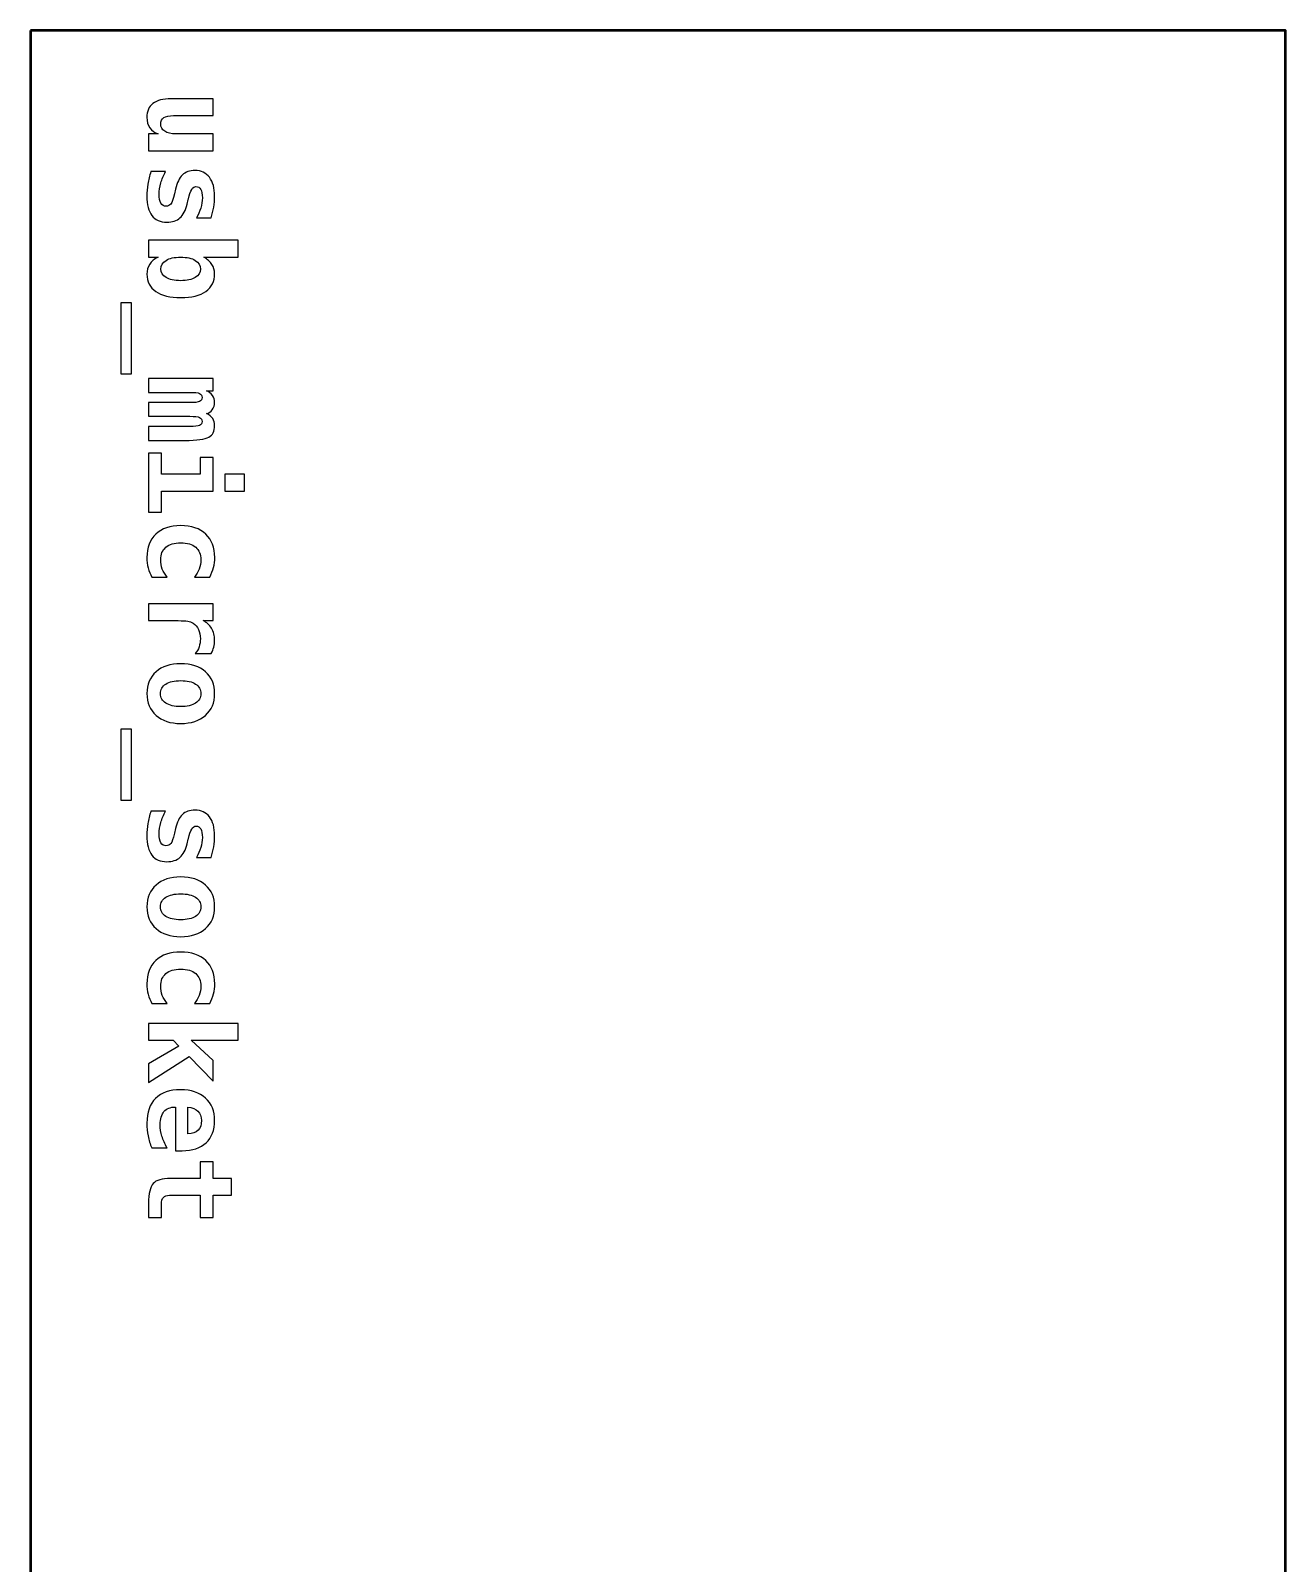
# Model space of a CAD drawing. Header units: centimetres. Extents: x -10.8 to 29.8, y -19.8 to 32.2.
# Drawn here: x 25.25 to 29.75, y 7.75 to 13.25 of the extents above; entities that cross this region are included whole.
import ezdxf

# ---------------------------------------------------------------- set-up
doc = ezdxf.new("R2010")
doc.units = ezdxf.units.CM
doc.header["$MEASUREMENT"] = 0
doc.layers.add('Layer 1', color=7, linetype='Continuous')

msp = doc.modelspace()

# ---------------------------------------------------------------- linework, layer by layer
at = {"layer": 'Layer 1', "lineweight": 53}
msp.add_open_spline([(25.25, 13.25), (25.25, 13.25), (29.75, 13.25), (29.75, 13.25), (29.75, 13.25), (29.75, 13.25), (29.75, -9.25), (29.75, -9.25), (29.75, -9.25), (29.75, -9.25), (25.25, -9.25), (25.25, -9.25), (25.25, -9.25), (25.25, -9.25), (25.25, 13.25), (25.25, 13.25)], degree=3, knots=[0, 0, 0, 0, 0.2, 0.2, 0.2, 0.2, 0.4, 0.4, 0.4, 0.4, 0.6, 0.6, 0.6, 0.6, 1, 1, 1, 1], dxfattribs=at)
at = {"layer": 'Layer 1'}
for points, knots in [([(25.75367, 13.0057), (25.75367, 13.0057), (25.90437, 13.0057), (25.90437, 13.0057), (25.90437, 13.0057), (25.90437, 13.0057), (25.90437, 12.94516), (25.90437, 12.94516), (25.90437, 12.94516), (25.90437, 12.94516), (25.76291, 12.94516), (25.76291, 12.94516), (25.76291, 12.94516), (25.74626, 12.94516), (25.73433, 12.94284), (25.72714, 12.93811), (25.72714, 12.93811), (25.72001, 12.93345), (25.71641, 12.92562), (25.71641, 12.91475), (25.71641, 12.91475), (25.71641, 12.90382), (25.72121, 12.89535), (25.73088, 12.88921), (25.73088, 12.88921), (25.74054, 12.88308), (25.75402, 12.87997), (25.77145, 12.87997), (25.77145, 12.87997), (25.77145, 12.87997), (25.90437, 12.87997), (25.90437, 12.87997), (25.90437, 12.87997), (25.90437, 12.87997), (25.90437, 12.81944), (25.90437, 12.81944), (25.90437, 12.81944), (25.90437, 12.81944), (25.67281, 12.81944), (25.67281, 12.81944), (25.67281, 12.81944), (25.67281, 12.81944), (25.67281, 12.87997), (25.67281, 12.87997), (25.67281, 12.87997), (25.67281, 12.87997), (25.7071, 12.87997), (25.7071, 12.87997), (25.7071, 12.87997), (25.69433, 12.88428), (25.68445, 12.89154), (25.6774, 12.90177), (25.6774, 12.90177), (25.67041, 12.91207), (25.66688, 12.92442), (25.66688, 12.93888), (25.66688, 12.93888), (25.66688, 12.96097), (25.67415, 12.97762), (25.68876, 12.98884), (25.68876, 12.98884), (25.70336, 13.00006), (25.72502, 13.0057), (25.75367, 13.0057)], [0, 0, 0, 0, 0.0588235, 0.0588235, 0.0588235, 0.0588235, 0.1176471, 0.1176471, 0.1176471, 0.1176471, 0.1764706, 0.1764706, 0.1764706, 0.1764706, 0.2352941, 0.2352941, 0.2352941, 0.2352941, 0.2941176, 0.2941176, 0.2941176, 0.2941176, 0.3529412, 0.3529412, 0.3529412, 0.3529412, 0.4117647, 0.4117647, 0.4117647, 0.4117647, 0.4705882, 0.4705882, 0.4705882, 0.4705882, 0.5294118, 0.5294118, 0.5294118, 0.5294118, 0.5882353, 0.5882353, 0.5882353, 0.5882353, 0.6470588, 0.6470588, 0.6470588, 0.6470588, 0.7058824, 0.7058824, 0.7058824, 0.7058824, 0.7647059, 0.7647059, 0.7647059, 0.7647059, 0.8235294, 0.8235294, 0.8235294, 0.8235294, 0.8823529, 0.8823529, 0.8823529, 0.8823529, 1, 1, 1, 1]), ([(25.89717, 12.57899), (25.89717, 12.57899), (25.84426, 12.57899), (25.84426, 12.57899), (25.84426, 12.57899), (25.85138, 12.59014), (25.85675, 12.60178), (25.86042, 12.61384), (25.86042, 12.61384), (25.86401, 12.62591), (25.86585, 12.63804), (25.86585, 12.65018), (25.86585, 12.65018), (25.86585, 12.66372), (25.86387, 12.67396), (25.85999, 12.6808), (25.85999, 12.6808), (25.85604, 12.68771), (25.85026, 12.69117), (25.84257, 12.69117), (25.84257, 12.69117), (25.83156, 12.69117), (25.8226, 12.67642), (25.81568, 12.64693), (25.81568, 12.64693), (25.81568, 12.64693), (25.81512, 12.64467), (25.81512, 12.64467), (25.81512, 12.64467), (25.81512, 12.64467), (25.81096, 12.62732), (25.81096, 12.62732), (25.81096, 12.62732), (25.80574, 12.60523), (25.79727, 12.58901), (25.78563, 12.57878), (25.78563, 12.57878), (25.77399, 12.56848), (25.75825, 12.56333), (25.73843, 12.56333), (25.73843, 12.56333), (25.71458, 12.56333), (25.69666, 12.57116), (25.68473, 12.58675), (25.68473, 12.58675), (25.67281, 12.60241), (25.66688, 12.62591), (25.66688, 12.6573), (25.66688, 12.6573), (25.66688, 12.6712), (25.66808, 12.68553), (25.67048, 12.70006), (25.67048, 12.70006), (25.67288, 12.71467), (25.67648, 12.72948), (25.68128, 12.74451), (25.68128, 12.74451), (25.68128, 12.74451), (25.73419, 12.74451), (25.73419, 12.74451), (25.73419, 12.74451), (25.72664, 12.73118), (25.72086, 12.71756), (25.71691, 12.70373), (25.71691, 12.70373), (25.71289, 12.6899), (25.71091, 12.67657), (25.71091, 12.66358), (25.71091, 12.66358), (25.71091, 12.6494), (25.71296, 12.63868), (25.71712, 12.63141), (25.71712, 12.63141), (25.72121, 12.62414), (25.72721, 12.62047), (25.73504, 12.62047), (25.73504, 12.62047), (25.7428, 12.62047), (25.74873, 12.62309), (25.75282, 12.62824), (25.75282, 12.62824), (25.75698, 12.63339), (25.76136, 12.64566), (25.76608, 12.66514), (25.76608, 12.66514), (25.76608, 12.66514), (25.76975, 12.68186), (25.76975, 12.68186), (25.76975, 12.68186), (25.77504, 12.705), (25.78323, 12.72186), (25.79438, 12.73245), (25.79438, 12.73245), (25.80552, 12.74303), (25.82048, 12.74832), (25.83918, 12.74832), (25.83918, 12.74832), (25.86154, 12.74832), (25.8789, 12.74028), (25.89125, 12.72412), (25.89125, 12.72412), (25.90367, 12.70803), (25.90987, 12.68531), (25.90987, 12.6561), (25.90987, 12.6561), (25.90987, 12.64298), (25.90882, 12.62993), (25.9067, 12.61695), (25.9067, 12.61695), (25.90458, 12.60389), (25.90141, 12.59126), (25.89717, 12.57899)], [0, 0, 0, 0, 0.0344828, 0.0344828, 0.0344828, 0.0344828, 0.0689655, 0.0689655, 0.0689655, 0.0689655, 0.1034483, 0.1034483, 0.1034483, 0.1034483, 0.137931, 0.137931, 0.137931, 0.137931, 0.1724138, 0.1724138, 0.1724138, 0.1724138, 0.2068966, 0.2068966, 0.2068966, 0.2068966, 0.2413793, 0.2413793, 0.2413793, 0.2413793, 0.2758621, 0.2758621, 0.2758621, 0.2758621, 0.3103448, 0.3103448, 0.3103448, 0.3103448, 0.3448276, 0.3448276, 0.3448276, 0.3448276, 0.3793103, 0.3793103, 0.3793103, 0.3793103, 0.4137931, 0.4137931, 0.4137931, 0.4137931, 0.4482759, 0.4482759, 0.4482759, 0.4482759, 0.4827586, 0.4827586, 0.4827586, 0.4827586, 0.5172414, 0.5172414, 0.5172414, 0.5172414, 0.5517241, 0.5517241, 0.5517241, 0.5517241, 0.5862069, 0.5862069, 0.5862069, 0.5862069, 0.6206897, 0.6206897, 0.6206897, 0.6206897, 0.6551724, 0.6551724, 0.6551724, 0.6551724, 0.6896552, 0.6896552, 0.6896552, 0.6896552, 0.7241379, 0.7241379, 0.7241379, 0.7241379, 0.7586207, 0.7586207, 0.7586207, 0.7586207, 0.7931034, 0.7931034, 0.7931034, 0.7931034, 0.8275862, 0.8275862, 0.8275862, 0.8275862, 0.862069, 0.862069, 0.862069, 0.862069, 0.8965517, 0.8965517, 0.8965517, 0.8965517, 0.9310345, 0.9310345, 0.9310345, 0.9310345, 1, 1, 1, 1]), ([(25.87149, 12.4376), (25.88426, 12.43019), (25.89386, 12.42151), (25.90028, 12.41171), (25.90028, 12.41171), (25.9067, 12.40183), (25.90987, 12.39075), (25.90987, 12.37833), (25.90987, 12.37833), (25.90987, 12.35096), (25.89943, 12.32979), (25.87848, 12.31505), (25.87848, 12.31505), (25.85752, 12.30023), (25.82754, 12.29282), (25.78838, 12.29282), (25.78838, 12.29282), (25.74979, 12.29282), (25.71994, 12.30009), (25.6987, 12.31469), (25.6987, 12.31469), (25.67747, 12.3293), (25.66688, 12.34983), (25.66688, 12.37629), (25.66688, 12.37629), (25.66688, 12.39019), (25.67027, 12.40225), (25.67697, 12.41262), (25.67697, 12.41262), (25.68375, 12.42293), (25.69376, 12.43125), (25.7071, 12.4376), (25.7071, 12.4376), (25.7071, 12.4376), (25.67281, 12.4376), (25.67281, 12.4376), (25.67281, 12.4376), (25.67281, 12.4376), (25.67281, 12.49814), (25.67281, 12.49814), (25.67281, 12.49814), (25.67281, 12.49814), (25.99454, 12.49814), (25.99454, 12.49814), (25.99454, 12.49814), (25.99454, 12.49814), (25.99454, 12.4376), (25.99454, 12.4376), (25.99454, 12.4376), (25.99454, 12.4376), (25.87149, 12.4376), (25.87149, 12.4376)], [0, 0, 0, 0, 0.0714286, 0.0714286, 0.0714286, 0.0714286, 0.1428571, 0.1428571, 0.1428571, 0.1428571, 0.2142857, 0.2142857, 0.2142857, 0.2142857, 0.2857143, 0.2857143, 0.2857143, 0.2857143, 0.3571429, 0.3571429, 0.3571429, 0.3571429, 0.4285714, 0.4285714, 0.4285714, 0.4285714, 0.5, 0.5, 0.5, 0.5, 0.5714286, 0.5714286, 0.5714286, 0.5714286, 0.6428571, 0.6428571, 0.6428571, 0.6428571, 0.7142857, 0.7142857, 0.7142857, 0.7142857, 0.7857143, 0.7857143, 0.7857143, 0.7857143, 0.8571429, 0.8571429, 0.8571429, 0.8571429, 1, 1, 1, 1]), ([(25.78796, 12.35336), (25.81032, 12.35336), (25.82782, 12.3571), (25.84045, 12.36451), (25.84045, 12.36451), (25.85315, 12.37191), (25.8595, 12.38222), (25.8595, 12.39527), (25.8595, 12.39527), (25.8595, 12.40832), (25.85315, 12.41869), (25.84045, 12.42624), (25.84045, 12.42624), (25.82782, 12.43379), (25.81032, 12.4376), (25.78796, 12.4376), (25.78796, 12.4376), (25.76566, 12.4376), (25.74809, 12.43379), (25.73546, 12.42624), (25.73546, 12.42624), (25.72276, 12.41869), (25.71641, 12.40832), (25.71641, 12.39527), (25.71641, 12.39527), (25.71641, 12.38222), (25.72276, 12.37191), (25.73546, 12.36451), (25.73546, 12.36451), (25.74809, 12.3571), (25.76566, 12.35336), (25.78796, 12.35336)], [0, 0, 0, 0, 0.1111111, 0.1111111, 0.1111111, 0.1111111, 0.2222222, 0.2222222, 0.2222222, 0.2222222, 0.3333333, 0.3333333, 0.3333333, 0.3333333, 0.4444444, 0.4444444, 0.4444444, 0.4444444, 0.5555556, 0.5555556, 0.5555556, 0.5555556, 0.6666667, 0.6666667, 0.6666667, 0.6666667, 0.7777778, 0.7777778, 0.7777778, 0.7777778, 1, 1, 1, 1]), ([(25.61227, 12.01936), (25.61227, 12.01936), (25.5729, 12.01936), (25.5729, 12.01936), (25.5729, 12.01936), (25.5729, 12.01936), (25.5729, 12.2742), (25.5729, 12.2742), (25.5729, 12.2742), (25.5729, 12.2742), (25.61227, 12.2742), (25.61227, 12.2742), (25.61227, 12.2742), (25.61227, 12.2742), (25.61227, 12.01936), (25.61227, 12.01936)], [0, 0, 0, 0, 0.2, 0.2, 0.2, 0.2, 0.4, 0.4, 0.4, 0.4, 0.6, 0.6, 0.6, 0.6, 1, 1, 1, 1]), ([(25.88116, 11.8767), (25.89097, 11.87218), (25.89816, 11.8664), (25.90282, 11.85934), (25.90282, 11.85934), (25.90755, 11.85229), (25.90987, 11.84368), (25.90987, 11.83352), (25.90987, 11.83352), (25.90987, 11.81355), (25.90296, 11.79972), (25.8892, 11.7921), (25.8892, 11.7921), (25.87544, 11.78441), (25.84673, 11.7806), (25.8032, 11.7806), (25.8032, 11.7806), (25.8032, 11.7806), (25.67281, 11.7806), (25.67281, 11.7806), (25.67281, 11.7806), (25.67281, 11.7806), (25.67281, 11.83013), (25.67281, 11.83013), (25.67281, 11.83013), (25.67281, 11.83013), (25.8214, 11.83013), (25.8214, 11.83013), (25.8214, 11.83013), (25.83861, 11.83013), (25.85011, 11.83147), (25.8559, 11.83408), (25.8559, 11.83408), (25.86169, 11.83669), (25.86458, 11.84142), (25.86458, 11.84833), (25.86458, 11.84833), (25.86458, 11.85525), (25.86162, 11.86005), (25.85569, 11.8628), (25.85569, 11.8628), (25.84976, 11.86555), (25.83833, 11.86696), (25.8214, 11.86696), (25.8214, 11.86696), (25.8214, 11.86696), (25.67281, 11.86696), (25.67281, 11.86696), (25.67281, 11.86696), (25.67281, 11.86696), (25.67281, 11.91607), (25.67281, 11.91607), (25.67281, 11.91607), (25.67281, 11.91607), (25.8214, 11.91607), (25.8214, 11.91607), (25.8214, 11.91607), (25.83833, 11.91607), (25.84976, 11.91748), (25.85569, 11.92023), (25.85569, 11.92023), (25.86162, 11.92298), (25.86458, 11.92778), (25.86458, 11.93469), (25.86458, 11.93469), (25.86458, 11.94161), (25.86169, 11.94634), (25.8559, 11.94895), (25.8559, 11.94895), (25.85011, 11.95156), (25.83861, 11.9529), (25.8214, 11.9529), (25.8214, 11.9529), (25.8214, 11.9529), (25.67281, 11.9529), (25.67281, 11.9529), (25.67281, 11.9529), (25.67281, 11.9529), (25.67281, 12.00243), (25.67281, 12.00243), (25.67281, 12.00243), (25.67281, 12.00243), (25.90437, 12.00243), (25.90437, 12.00243), (25.90437, 12.00243), (25.90437, 12.00243), (25.90437, 11.9584), (25.90437, 11.9584), (25.90437, 11.9584), (25.90437, 11.9584), (25.88031, 11.9584), (25.88031, 11.9584), (25.88031, 11.9584), (25.88941, 11.95494), (25.89661, 11.94944), (25.9019, 11.94182), (25.9019, 11.94182), (25.90719, 11.93427), (25.90987, 11.9258), (25.90987, 11.91642), (25.90987, 11.91642), (25.90987, 11.90704), (25.90705, 11.8985), (25.90148, 11.89074), (25.90148, 11.89074), (25.8959, 11.88305), (25.88913, 11.87832), (25.88116, 11.8767)], [0, 0, 0, 0, 0.0357143, 0.0357143, 0.0357143, 0.0357143, 0.0714286, 0.0714286, 0.0714286, 0.0714286, 0.1071429, 0.1071429, 0.1071429, 0.1071429, 0.1428571, 0.1428571, 0.1428571, 0.1428571, 0.1785714, 0.1785714, 0.1785714, 0.1785714, 0.2142857, 0.2142857, 0.2142857, 0.2142857, 0.25, 0.25, 0.25, 0.25, 0.2857143, 0.2857143, 0.2857143, 0.2857143, 0.3214286, 0.3214286, 0.3214286, 0.3214286, 0.3571429, 0.3571429, 0.3571429, 0.3571429, 0.3928571, 0.3928571, 0.3928571, 0.3928571, 0.4285714, 0.4285714, 0.4285714, 0.4285714, 0.4642857, 0.4642857, 0.4642857, 0.4642857, 0.5, 0.5, 0.5, 0.5, 0.5357143, 0.5357143, 0.5357143, 0.5357143, 0.5714286, 0.5714286, 0.5714286, 0.5714286, 0.6071429, 0.6071429, 0.6071429, 0.6071429, 0.6428571, 0.6428571, 0.6428571, 0.6428571, 0.6785714, 0.6785714, 0.6785714, 0.6785714, 0.7142857, 0.7142857, 0.7142857, 0.7142857, 0.75, 0.75, 0.75, 0.75, 0.7857143, 0.7857143, 0.7857143, 0.7857143, 0.8214286, 0.8214286, 0.8214286, 0.8214286, 0.8571429, 0.8571429, 0.8571429, 0.8571429, 0.8928571, 0.8928571, 0.8928571, 0.8928571, 0.9285714, 0.9285714, 0.9285714, 0.9285714, 1, 1, 1, 1]), ([(25.90437, 11.7188), (25.90437, 11.7188), (25.90437, 11.599), (25.90437, 11.599), (25.90437, 11.599), (25.90437, 11.599), (25.71938, 11.599), (25.71938, 11.599), (25.71938, 11.599), (25.71938, 11.599), (25.71938, 11.52365), (25.71938, 11.52365), (25.71938, 11.52365), (25.71938, 11.52365), (25.67281, 11.52365), (25.67281, 11.52365), (25.67281, 11.52365), (25.67281, 11.52365), (25.67281, 11.73489), (25.67281, 11.73489), (25.67281, 11.73489), (25.67281, 11.73489), (25.71938, 11.73489), (25.71938, 11.73489), (25.71938, 11.73489), (25.71938, 11.73489), (25.71938, 11.65953), (25.71938, 11.65953), (25.71938, 11.65953), (25.71938, 11.65953), (25.85781, 11.65953), (25.85781, 11.65953), (25.85781, 11.65953), (25.85781, 11.65953), (25.85781, 11.7188), (25.85781, 11.7188), (25.85781, 11.7188), (25.85781, 11.7188), (25.90437, 11.7188), (25.90437, 11.7188)], [0, 0, 0, 0, 0.0909091, 0.0909091, 0.0909091, 0.0909091, 0.1818182, 0.1818182, 0.1818182, 0.1818182, 0.2727273, 0.2727273, 0.2727273, 0.2727273, 0.3636364, 0.3636364, 0.3636364, 0.3636364, 0.4545455, 0.4545455, 0.4545455, 0.4545455, 0.5454545, 0.5454545, 0.5454545, 0.5454545, 0.6363636, 0.6363636, 0.6363636, 0.6363636, 0.7272727, 0.7272727, 0.7272727, 0.7272727, 0.8181818, 0.8181818, 0.8181818, 0.8181818, 1, 1, 1, 1]), ([(26.01698, 11.65953), (26.01698, 11.65953), (26.01698, 11.599), (26.01698, 11.599), (26.01698, 11.599), (26.01698, 11.599), (25.94628, 11.599), (25.94628, 11.599), (25.94628, 11.599), (25.94628, 11.599), (25.94628, 11.65953), (25.94628, 11.65953), (25.94628, 11.65953), (25.94628, 11.65953), (26.01698, 11.65953), (26.01698, 11.65953)], [0, 0, 0, 0, 0.2, 0.2, 0.2, 0.2, 0.4, 0.4, 0.4, 0.4, 0.6, 0.6, 0.6, 0.6, 1, 1, 1, 1]), ([(25.68466, 11.2904), (25.67874, 11.30063), (25.67429, 11.31156), (25.67133, 11.32327), (25.67133, 11.32327), (25.66837, 11.33499), (25.66688, 11.34754), (25.66688, 11.36109), (25.66688, 11.36109), (25.66688, 11.39679), (25.67761, 11.42466), (25.69913, 11.44477), (25.69913, 11.44477), (25.72058, 11.46488), (25.75035, 11.47497), (25.78838, 11.47497), (25.78838, 11.47497), (25.82655, 11.47497), (25.85639, 11.46481), (25.87798, 11.44456), (25.87798, 11.44456), (25.8995, 11.42431), (25.9103, 11.39637), (25.9103, 11.36067), (25.9103, 11.36067), (25.9103, 11.34825), (25.90882, 11.33633), (25.90592, 11.32483), (25.90592, 11.32483), (25.90303, 11.31333), (25.89859, 11.30182), (25.89252, 11.2904), (25.89252, 11.2904), (25.89252, 11.2904), (25.83706, 11.2904), (25.83706, 11.2904), (25.83706, 11.2904), (25.84468, 11.29921), (25.85054, 11.30888), (25.85463, 11.31946), (25.85463, 11.31946), (25.85872, 11.32998), (25.86077, 11.34091), (25.86077, 11.3522), (25.86077, 11.3522), (25.86077, 11.37189), (25.85449, 11.38706), (25.84193, 11.39764), (25.84193, 11.39764), (25.82937, 11.40829), (25.81152, 11.41358), (25.78838, 11.41358), (25.78838, 11.41358), (25.76524, 11.41358), (25.74746, 11.40829), (25.73504, 11.39764), (25.73504, 11.39764), (25.72262, 11.38706), (25.71641, 11.37189), (25.71641, 11.3522), (25.71641, 11.3522), (25.71641, 11.34049), (25.71839, 11.32955), (25.72227, 11.31932), (25.72227, 11.31932), (25.72622, 11.30916), (25.73215, 11.2995), (25.74012, 11.2904), (25.74012, 11.2904), (25.74012, 11.2904), (25.68466, 11.2904), (25.68466, 11.2904)], [0, 0, 0, 0, 0.0526316, 0.0526316, 0.0526316, 0.0526316, 0.1052632, 0.1052632, 0.1052632, 0.1052632, 0.1578947, 0.1578947, 0.1578947, 0.1578947, 0.2105263, 0.2105263, 0.2105263, 0.2105263, 0.2631579, 0.2631579, 0.2631579, 0.2631579, 0.3157895, 0.3157895, 0.3157895, 0.3157895, 0.3684211, 0.3684211, 0.3684211, 0.3684211, 0.4210526, 0.4210526, 0.4210526, 0.4210526, 0.4736842, 0.4736842, 0.4736842, 0.4736842, 0.5263158, 0.5263158, 0.5263158, 0.5263158, 0.5789474, 0.5789474, 0.5789474, 0.5789474, 0.6315789, 0.6315789, 0.6315789, 0.6315789, 0.6842105, 0.6842105, 0.6842105, 0.6842105, 0.7368421, 0.7368421, 0.7368421, 0.7368421, 0.7894737, 0.7894737, 0.7894737, 0.7894737, 0.8421053, 0.8421053, 0.8421053, 0.8421053, 0.8947368, 0.8947368, 0.8947368, 0.8947368, 1, 1, 1, 1]), ([(25.84045, 11.01693), (25.84652, 11.02356), (25.8511, 11.03132), (25.85414, 11.04021), (25.85414, 11.04021), (25.85717, 11.0491), (25.85865, 11.05884), (25.85865, 11.06949), (25.85865, 11.06949), (25.85865, 11.08226), (25.85639, 11.09348), (25.85195, 11.10308), (25.85195, 11.10308), (25.84743, 11.11267), (25.84094, 11.12008), (25.83241, 11.1253), (25.83241, 11.1253), (25.82718, 11.12862), (25.82083, 11.13095), (25.81336, 11.13222), (25.81336, 11.13222), (25.80595, 11.13356), (25.79466, 11.13419), (25.77949, 11.13419), (25.77949, 11.13419), (25.77949, 11.13419), (25.67281, 11.13419), (25.67281, 11.13419), (25.67281, 11.13419), (25.67281, 11.13419), (25.67281, 11.19473), (25.67281, 11.19473), (25.67281, 11.19473), (25.67281, 11.19473), (25.90437, 11.19473), (25.90437, 11.19473), (25.90437, 11.19473), (25.90437, 11.19473), (25.90437, 11.13419), (25.90437, 11.13419), (25.90437, 11.13419), (25.90437, 11.13419), (25.86832, 11.13419), (25.86832, 11.13419), (25.86832, 11.13419), (25.88158, 11.12826), (25.89181, 11.11916), (25.89901, 11.10689), (25.89901, 11.10689), (25.90628, 11.09461), (25.90987, 11.08029), (25.90987, 11.06385), (25.90987, 11.06385), (25.90987, 11.05559), (25.90889, 11.04748), (25.90684, 11.03958), (25.90684, 11.03958), (25.90487, 11.03167), (25.9019, 11.02413), (25.89802, 11.01693), (25.89802, 11.01693), (25.89802, 11.01693), (25.84045, 11.01693), (25.84045, 11.01693)], [0, 0, 0, 0, 0.0588235, 0.0588235, 0.0588235, 0.0588235, 0.1176471, 0.1176471, 0.1176471, 0.1176471, 0.1764706, 0.1764706, 0.1764706, 0.1764706, 0.2352941, 0.2352941, 0.2352941, 0.2352941, 0.2941176, 0.2941176, 0.2941176, 0.2941176, 0.3529412, 0.3529412, 0.3529412, 0.3529412, 0.4117647, 0.4117647, 0.4117647, 0.4117647, 0.4705882, 0.4705882, 0.4705882, 0.4705882, 0.5294118, 0.5294118, 0.5294118, 0.5294118, 0.5882353, 0.5882353, 0.5882353, 0.5882353, 0.6470588, 0.6470588, 0.6470588, 0.6470588, 0.7058824, 0.7058824, 0.7058824, 0.7058824, 0.7647059, 0.7647059, 0.7647059, 0.7647059, 0.8235294, 0.8235294, 0.8235294, 0.8235294, 0.8823529, 0.8823529, 0.8823529, 0.8823529, 1, 1, 1, 1]), ([(25.78838, 10.97968), (25.8257, 10.97968), (25.85527, 10.97001), (25.87714, 10.95068), (25.87714, 10.95068), (25.89894, 10.93128), (25.90987, 10.90532), (25.90987, 10.87265), (25.90987, 10.87265), (25.90987, 10.83991), (25.89894, 10.81388), (25.87714, 10.79447), (25.87714, 10.79447), (25.85527, 10.77514), (25.8257, 10.76548), (25.78838, 10.76548), (25.78838, 10.76548), (25.75106, 10.76548), (25.72149, 10.77514), (25.69962, 10.79447), (25.69962, 10.79447), (25.67782, 10.81388), (25.66688, 10.83991), (25.66688, 10.87265), (25.66688, 10.87265), (25.66688, 10.90532), (25.67782, 10.93128), (25.69962, 10.95068), (25.69962, 10.95068), (25.72149, 10.97001), (25.75106, 10.97968), (25.78838, 10.97968)], [0, 0, 0, 0, 0.1111111, 0.1111111, 0.1111111, 0.1111111, 0.2222222, 0.2222222, 0.2222222, 0.2222222, 0.3333333, 0.3333333, 0.3333333, 0.3333333, 0.4444444, 0.4444444, 0.4444444, 0.4444444, 0.5555556, 0.5555556, 0.5555556, 0.5555556, 0.6666667, 0.6666667, 0.6666667, 0.6666667, 0.7777778, 0.7777778, 0.7777778, 0.7777778, 1, 1, 1, 1]), ([(25.86077, 10.87265), (25.86077, 10.88711), (25.85442, 10.89847), (25.84165, 10.90673), (25.84165, 10.90673), (25.82888, 10.91498), (25.8111, 10.91914), (25.78838, 10.91914), (25.78838, 10.91914), (25.76566, 10.91914), (25.74788, 10.91498), (25.73511, 10.90673), (25.73511, 10.90673), (25.72234, 10.89847), (25.71599, 10.88711), (25.71599, 10.87265), (25.71599, 10.87265), (25.71599, 10.85811), (25.72234, 10.84668), (25.73511, 10.83843), (25.73511, 10.83843), (25.74788, 10.83017), (25.76566, 10.82601), (25.78838, 10.82601), (25.78838, 10.82601), (25.8111, 10.82601), (25.82888, 10.83017), (25.84165, 10.83843), (25.84165, 10.83843), (25.85442, 10.84668), (25.86077, 10.85811), (25.86077, 10.87265)], [0, 0, 0, 0, 0.1111111, 0.1111111, 0.1111111, 0.1111111, 0.2222222, 0.2222222, 0.2222222, 0.2222222, 0.3333333, 0.3333333, 0.3333333, 0.3333333, 0.4444444, 0.4444444, 0.4444444, 0.4444444, 0.5555556, 0.5555556, 0.5555556, 0.5555556, 0.6666667, 0.6666667, 0.6666667, 0.6666667, 0.7777778, 0.7777778, 0.7777778, 0.7777778, 1, 1, 1, 1]), ([(25.61227, 10.49032), (25.61227, 10.49032), (25.5729, 10.49032), (25.5729, 10.49032), (25.5729, 10.49032), (25.5729, 10.49032), (25.5729, 10.74516), (25.5729, 10.74516), (25.5729, 10.74516), (25.5729, 10.74516), (25.61227, 10.74516), (25.61227, 10.74516), (25.61227, 10.74516), (25.61227, 10.74516), (25.61227, 10.49032), (25.61227, 10.49032)], [0, 0, 0, 0, 0.2, 0.2, 0.2, 0.2, 0.4, 0.4, 0.4, 0.4, 0.6, 0.6, 0.6, 0.6, 1, 1, 1, 1]), ([(25.89717, 10.28543), (25.89717, 10.28543), (25.84426, 10.28543), (25.84426, 10.28543), (25.84426, 10.28543), (25.85138, 10.29658), (25.85675, 10.30822), (25.86042, 10.32028), (25.86042, 10.32028), (25.86401, 10.33235), (25.86585, 10.34448), (25.86585, 10.35662), (25.86585, 10.35662), (25.86585, 10.37016), (25.86387, 10.3804), (25.85999, 10.38724), (25.85999, 10.38724), (25.85604, 10.39415), (25.85026, 10.39761), (25.84257, 10.39761), (25.84257, 10.39761), (25.83156, 10.39761), (25.8226, 10.38286), (25.81568, 10.35337), (25.81568, 10.35337), (25.81568, 10.35337), (25.81512, 10.35111), (25.81512, 10.35111), (25.81512, 10.35111), (25.81512, 10.35111), (25.81096, 10.33376), (25.81096, 10.33376), (25.81096, 10.33376), (25.80574, 10.31167), (25.79727, 10.29545), (25.78563, 10.28522), (25.78563, 10.28522), (25.77399, 10.27492), (25.75825, 10.26977), (25.73843, 10.26977), (25.73843, 10.26977), (25.71458, 10.26977), (25.69666, 10.2776), (25.68473, 10.29319), (25.68473, 10.29319), (25.67281, 10.30885), (25.66688, 10.33235), (25.66688, 10.36374), (25.66688, 10.36374), (25.66688, 10.37764), (25.66808, 10.39197), (25.67048, 10.4065), (25.67048, 10.4065), (25.67288, 10.42111), (25.67648, 10.43592), (25.68128, 10.45095), (25.68128, 10.45095), (25.68128, 10.45095), (25.73419, 10.45095), (25.73419, 10.45095), (25.73419, 10.45095), (25.72664, 10.43762), (25.72086, 10.424), (25.71691, 10.41017), (25.71691, 10.41017), (25.71289, 10.39634), (25.71091, 10.38301), (25.71091, 10.37002), (25.71091, 10.37002), (25.71091, 10.35584), (25.71296, 10.34512), (25.71712, 10.33785), (25.71712, 10.33785), (25.72121, 10.33058), (25.72721, 10.32691), (25.73504, 10.32691), (25.73504, 10.32691), (25.7428, 10.32691), (25.74873, 10.32953), (25.75282, 10.33468), (25.75282, 10.33468), (25.75698, 10.33983), (25.76136, 10.3521), (25.76608, 10.37158), (25.76608, 10.37158), (25.76608, 10.37158), (25.76975, 10.3883), (25.76975, 10.3883), (25.76975, 10.3883), (25.77504, 10.41144), (25.78323, 10.4283), (25.79438, 10.43889), (25.79438, 10.43889), (25.80552, 10.44947), (25.82048, 10.45476), (25.83918, 10.45476), (25.83918, 10.45476), (25.86154, 10.45476), (25.8789, 10.44672), (25.89125, 10.43056), (25.89125, 10.43056), (25.90367, 10.41447), (25.90987, 10.39175), (25.90987, 10.36254), (25.90987, 10.36254), (25.90987, 10.34942), (25.90882, 10.33637), (25.9067, 10.32339), (25.9067, 10.32339), (25.90458, 10.31033), (25.90141, 10.2977), (25.89717, 10.28543)], [0, 0, 0, 0, 0.0344828, 0.0344828, 0.0344828, 0.0344828, 0.0689655, 0.0689655, 0.0689655, 0.0689655, 0.1034483, 0.1034483, 0.1034483, 0.1034483, 0.137931, 0.137931, 0.137931, 0.137931, 0.1724138, 0.1724138, 0.1724138, 0.1724138, 0.2068966, 0.2068966, 0.2068966, 0.2068966, 0.2413793, 0.2413793, 0.2413793, 0.2413793, 0.2758621, 0.2758621, 0.2758621, 0.2758621, 0.3103448, 0.3103448, 0.3103448, 0.3103448, 0.3448276, 0.3448276, 0.3448276, 0.3448276, 0.3793103, 0.3793103, 0.3793103, 0.3793103, 0.4137931, 0.4137931, 0.4137931, 0.4137931, 0.4482759, 0.4482759, 0.4482759, 0.4482759, 0.4827586, 0.4827586, 0.4827586, 0.4827586, 0.5172414, 0.5172414, 0.5172414, 0.5172414, 0.5517241, 0.5517241, 0.5517241, 0.5517241, 0.5862069, 0.5862069, 0.5862069, 0.5862069, 0.6206897, 0.6206897, 0.6206897, 0.6206897, 0.6551724, 0.6551724, 0.6551724, 0.6551724, 0.6896552, 0.6896552, 0.6896552, 0.6896552, 0.7241379, 0.7241379, 0.7241379, 0.7241379, 0.7586207, 0.7586207, 0.7586207, 0.7586207, 0.7931034, 0.7931034, 0.7931034, 0.7931034, 0.8275862, 0.8275862, 0.8275862, 0.8275862, 0.862069, 0.862069, 0.862069, 0.862069, 0.8965517, 0.8965517, 0.8965517, 0.8965517, 0.9310345, 0.9310345, 0.9310345, 0.9310345, 1, 1, 1, 1]), ([(25.78838, 10.21516), (25.8257, 10.21516), (25.85527, 10.20549), (25.87714, 10.18616), (25.87714, 10.18616), (25.89894, 10.16676), (25.90987, 10.1408), (25.90987, 10.10813), (25.90987, 10.10813), (25.90987, 10.07539), (25.89894, 10.04936), (25.87714, 10.02995), (25.87714, 10.02995), (25.85527, 10.01062), (25.8257, 10.00096), (25.78838, 10.00096), (25.78838, 10.00096), (25.75106, 10.00096), (25.72149, 10.01062), (25.69962, 10.02995), (25.69962, 10.02995), (25.67782, 10.04936), (25.66688, 10.07539), (25.66688, 10.10813), (25.66688, 10.10813), (25.66688, 10.1408), (25.67782, 10.16676), (25.69962, 10.18616), (25.69962, 10.18616), (25.72149, 10.20549), (25.75106, 10.21516), (25.78838, 10.21516)], [0, 0, 0, 0, 0.1111111, 0.1111111, 0.1111111, 0.1111111, 0.2222222, 0.2222222, 0.2222222, 0.2222222, 0.3333333, 0.3333333, 0.3333333, 0.3333333, 0.4444444, 0.4444444, 0.4444444, 0.4444444, 0.5555556, 0.5555556, 0.5555556, 0.5555556, 0.6666667, 0.6666667, 0.6666667, 0.6666667, 0.7777778, 0.7777778, 0.7777778, 0.7777778, 1, 1, 1, 1]), ([(25.86077, 10.10813), (25.86077, 10.12259), (25.85442, 10.13395), (25.84165, 10.14221), (25.84165, 10.14221), (25.82888, 10.15046), (25.8111, 10.15462), (25.78838, 10.15462), (25.78838, 10.15462), (25.76566, 10.15462), (25.74788, 10.15046), (25.73511, 10.14221), (25.73511, 10.14221), (25.72234, 10.13395), (25.71599, 10.12259), (25.71599, 10.10813), (25.71599, 10.10813), (25.71599, 10.09359), (25.72234, 10.08216), (25.73511, 10.07391), (25.73511, 10.07391), (25.74788, 10.06565), (25.76566, 10.06149), (25.78838, 10.06149), (25.78838, 10.06149), (25.8111, 10.06149), (25.82888, 10.06565), (25.84165, 10.07391), (25.84165, 10.07391), (25.85442, 10.08216), (25.86077, 10.09359), (25.86077, 10.10813)], [0, 0, 0, 0, 0.1111111, 0.1111111, 0.1111111, 0.1111111, 0.2222222, 0.2222222, 0.2222222, 0.2222222, 0.3333333, 0.3333333, 0.3333333, 0.3333333, 0.4444444, 0.4444444, 0.4444444, 0.4444444, 0.5555556, 0.5555556, 0.5555556, 0.5555556, 0.6666667, 0.6666667, 0.6666667, 0.6666667, 0.7777778, 0.7777778, 0.7777778, 0.7777778, 1, 1, 1, 1]), ([(25.68466, 9.76136), (25.67874, 9.77159), (25.67429, 9.78252), (25.67133, 9.79423), (25.67133, 9.79423), (25.66837, 9.80595), (25.66688, 9.8185), (25.66688, 9.83205), (25.66688, 9.83205), (25.66688, 9.86775), (25.67761, 9.89562), (25.69913, 9.91573), (25.69913, 9.91573), (25.72058, 9.93584), (25.75035, 9.94593), (25.78838, 9.94593), (25.78838, 9.94593), (25.82655, 9.94593), (25.85639, 9.93577), (25.87798, 9.91552), (25.87798, 9.91552), (25.8995, 9.89527), (25.9103, 9.86733), (25.9103, 9.83163), (25.9103, 9.83163), (25.9103, 9.81921), (25.90882, 9.80729), (25.90592, 9.79579), (25.90592, 9.79579), (25.90303, 9.78429), (25.89859, 9.77278), (25.89252, 9.76136), (25.89252, 9.76136), (25.89252, 9.76136), (25.83706, 9.76136), (25.83706, 9.76136), (25.83706, 9.76136), (25.84468, 9.77017), (25.85054, 9.77984), (25.85463, 9.79042), (25.85463, 9.79042), (25.85872, 9.80094), (25.86077, 9.81187), (25.86077, 9.82316), (25.86077, 9.82316), (25.86077, 9.84285), (25.85449, 9.85802), (25.84193, 9.8686), (25.84193, 9.8686), (25.82937, 9.87925), (25.81152, 9.88454), (25.78838, 9.88454), (25.78838, 9.88454), (25.76524, 9.88454), (25.74746, 9.87925), (25.73504, 9.8686), (25.73504, 9.8686), (25.72262, 9.85802), (25.71641, 9.84285), (25.71641, 9.82316), (25.71641, 9.82316), (25.71641, 9.81145), (25.71839, 9.80051), (25.72227, 9.79028), (25.72227, 9.79028), (25.72622, 9.78012), (25.73215, 9.77046), (25.74012, 9.76136), (25.74012, 9.76136), (25.74012, 9.76136), (25.68466, 9.76136), (25.68466, 9.76136)], [0, 0, 0, 0, 0.0526316, 0.0526316, 0.0526316, 0.0526316, 0.1052632, 0.1052632, 0.1052632, 0.1052632, 0.1578947, 0.1578947, 0.1578947, 0.1578947, 0.2105263, 0.2105263, 0.2105263, 0.2105263, 0.2631579, 0.2631579, 0.2631579, 0.2631579, 0.3157895, 0.3157895, 0.3157895, 0.3157895, 0.3684211, 0.3684211, 0.3684211, 0.3684211, 0.4210526, 0.4210526, 0.4210526, 0.4210526, 0.4736842, 0.4736842, 0.4736842, 0.4736842, 0.5263158, 0.5263158, 0.5263158, 0.5263158, 0.5789474, 0.5789474, 0.5789474, 0.5789474, 0.6315789, 0.6315789, 0.6315789, 0.6315789, 0.6842105, 0.6842105, 0.6842105, 0.6842105, 0.7368421, 0.7368421, 0.7368421, 0.7368421, 0.7894737, 0.7894737, 0.7894737, 0.7894737, 0.8421053, 0.8421053, 0.8421053, 0.8421053, 0.8947368, 0.8947368, 0.8947368, 0.8947368, 1, 1, 1, 1]), ([(25.99454, 9.68982), (25.99454, 9.68982), (25.99454, 9.62928), (25.99454, 9.62928), (25.99454, 9.62928), (25.99454, 9.62928), (25.82563, 9.62928), (25.82563, 9.62928), (25.82563, 9.62928), (25.82563, 9.62928), (25.90437, 9.55654), (25.90437, 9.55654), (25.90437, 9.55654), (25.90437, 9.55654), (25.90437, 9.48309), (25.90437, 9.48309), (25.90437, 9.48309), (25.90437, 9.48309), (25.81794, 9.57079), (25.81794, 9.57079), (25.81794, 9.57079), (25.81794, 9.57079), (25.67281, 9.47815), (25.67281, 9.47815), (25.67281, 9.47815), (25.67281, 9.47815), (25.67281, 9.54511), (25.67281, 9.54511), (25.67281, 9.54511), (25.67281, 9.54511), (25.78118, 9.60861), (25.78118, 9.60861), (25.78118, 9.60861), (25.78118, 9.60861), (25.76129, 9.62928), (25.76129, 9.62928), (25.76129, 9.62928), (25.76129, 9.62928), (25.67281, 9.62928), (25.67281, 9.62928), (25.67281, 9.62928), (25.67281, 9.62928), (25.67281, 9.68982), (25.67281, 9.68982), (25.67281, 9.68982), (25.67281, 9.68982), (25.99454, 9.68982), (25.99454, 9.68982)], [0, 0, 0, 0, 0.0769231, 0.0769231, 0.0769231, 0.0769231, 0.1538462, 0.1538462, 0.1538462, 0.1538462, 0.2307692, 0.2307692, 0.2307692, 0.2307692, 0.3076923, 0.3076923, 0.3076923, 0.3076923, 0.3846154, 0.3846154, 0.3846154, 0.3846154, 0.4615385, 0.4615385, 0.4615385, 0.4615385, 0.5384615, 0.5384615, 0.5384615, 0.5384615, 0.6153846, 0.6153846, 0.6153846, 0.6153846, 0.6923077, 0.6923077, 0.6923077, 0.6923077, 0.7692308, 0.7692308, 0.7692308, 0.7692308, 0.8461538, 0.8461538, 0.8461538, 0.8461538, 1, 1, 1, 1]), ([(25.68424, 9.24321), (25.67845, 9.25725), (25.67415, 9.27157), (25.67126, 9.28618), (25.67126, 9.28618), (25.66837, 9.30078), (25.66688, 9.31623), (25.66688, 9.33246), (25.66688, 9.33246), (25.66688, 9.3712), (25.67725, 9.40076), (25.698, 9.42122), (25.698, 9.42122), (25.71874, 9.44168), (25.74859, 9.45191), (25.78753, 9.45191), (25.78753, 9.45191), (25.82528, 9.45191), (25.85512, 9.44203), (25.877, 9.42235), (25.877, 9.42235), (25.89894, 9.40266), (25.90987, 9.37578), (25.90987, 9.34177), (25.90987, 9.34177), (25.90987, 9.30748), (25.89971, 9.28081), (25.8794, 9.26191), (25.8794, 9.26191), (25.859, 9.24293), (25.83036, 9.23347), (25.79339, 9.23347), (25.79339, 9.23347), (25.79339, 9.23347), (25.76891, 9.23347), (25.76891, 9.23347), (25.76891, 9.23347), (25.76891, 9.23347), (25.76891, 9.3901), (25.76891, 9.3901), (25.76891, 9.3901), (25.7507, 9.38996), (25.73716, 9.3846), (25.7282, 9.37402), (25.7282, 9.37402), (25.71924, 9.36343), (25.71472, 9.34763), (25.71472, 9.32653), (25.71472, 9.32653), (25.71472, 9.31263), (25.7167, 9.29902), (25.72072, 9.28547), (25.72072, 9.28547), (25.72467, 9.27199), (25.73102, 9.25795), (25.7397, 9.24321), (25.7397, 9.24321), (25.7397, 9.24321), (25.68424, 9.24321), (25.68424, 9.24321)], [0, 0, 0, 0, 0.0625, 0.0625, 0.0625, 0.0625, 0.125, 0.125, 0.125, 0.125, 0.1875, 0.1875, 0.1875, 0.1875, 0.25, 0.25, 0.25, 0.25, 0.3125, 0.3125, 0.3125, 0.3125, 0.375, 0.375, 0.375, 0.375, 0.4375, 0.4375, 0.4375, 0.4375, 0.5, 0.5, 0.5, 0.5, 0.5625, 0.5625, 0.5625, 0.5625, 0.625, 0.625, 0.625, 0.625, 0.6875, 0.6875, 0.6875, 0.6875, 0.75, 0.75, 0.75, 0.75, 0.8125, 0.8125, 0.8125, 0.8125, 0.875, 0.875, 0.875, 0.875, 1, 1, 1, 1]), ([(25.8142, 9.29443), (25.83022, 9.29471), (25.84235, 9.29881), (25.85054, 9.30671), (25.85054, 9.30671), (25.85879, 9.31468), (25.86289, 9.32632), (25.86289, 9.34177), (25.86289, 9.34177), (25.86289, 9.35567), (25.85865, 9.36675), (25.85011, 9.37501), (25.85011, 9.37501), (25.84165, 9.38326), (25.82958, 9.3882), (25.81399, 9.38968), (25.81399, 9.38968), (25.81399, 9.38968), (25.8142, 9.29443), (25.8142, 9.29443)], [0, 0, 0, 0, 0.1666667, 0.1666667, 0.1666667, 0.1666667, 0.3333333, 0.3333333, 0.3333333, 0.3333333, 0.5, 0.5, 0.5, 0.5, 0.6666667, 0.6666667, 0.6666667, 0.6666667, 1, 1, 1, 1]), ([(25.96999, 9.07346), (25.96999, 9.07346), (25.90437, 9.07346), (25.90437, 9.07346), (25.90437, 9.07346), (25.90437, 9.07346), (25.90437, 8.9943), (25.90437, 8.9943), (25.90437, 8.9943), (25.90437, 8.9943), (25.85781, 8.9943), (25.85781, 8.9943), (25.85781, 8.9943), (25.85781, 8.9943), (25.85781, 9.07346), (25.85781, 9.07346), (25.85781, 9.07346), (25.85781, 9.07346), (25.7483, 9.07346), (25.7483, 9.07346), (25.7483, 9.07346), (25.738, 9.07346), (25.73059, 9.07092), (25.72608, 9.06591), (25.72608, 9.06591), (25.72163, 9.0609), (25.71938, 9.0525), (25.71938, 9.04079), (25.71938, 9.04079), (25.71938, 9.04079), (25.71938, 8.9943), (25.71938, 8.9943), (25.71938, 8.9943), (25.71938, 8.9943), (25.67281, 8.9943), (25.67281, 8.9943), (25.67281, 8.9943), (25.67281, 8.9943), (25.67281, 9.04517), (25.67281, 9.04517), (25.67281, 9.04517), (25.67281, 9.07988), (25.67838, 9.10337), (25.68946, 9.11558), (25.68946, 9.11558), (25.70054, 9.12786), (25.72114, 9.13399), (25.7512, 9.13399), (25.7512, 9.13399), (25.7512, 9.13399), (25.85781, 9.13399), (25.85781, 9.13399), (25.85781, 9.13399), (25.85781, 9.13399), (25.85781, 9.19326), (25.85781, 9.19326), (25.85781, 9.19326), (25.85781, 9.19326), (25.90437, 9.19326), (25.90437, 9.19326), (25.90437, 9.19326), (25.90437, 9.19326), (25.90437, 9.13399), (25.90437, 9.13399), (25.90437, 9.13399), (25.90437, 9.13399), (25.96999, 9.13399), (25.96999, 9.13399), (25.96999, 9.13399), (25.96999, 9.13399), (25.96999, 9.07346), (25.96999, 9.07346)], [0, 0, 0, 0, 0.0526316, 0.0526316, 0.0526316, 0.0526316, 0.1052632, 0.1052632, 0.1052632, 0.1052632, 0.1578947, 0.1578947, 0.1578947, 0.1578947, 0.2105263, 0.2105263, 0.2105263, 0.2105263, 0.2631579, 0.2631579, 0.2631579, 0.2631579, 0.3157895, 0.3157895, 0.3157895, 0.3157895, 0.3684211, 0.3684211, 0.3684211, 0.3684211, 0.4210526, 0.4210526, 0.4210526, 0.4210526, 0.4736842, 0.4736842, 0.4736842, 0.4736842, 0.5263158, 0.5263158, 0.5263158, 0.5263158, 0.5789474, 0.5789474, 0.5789474, 0.5789474, 0.6315789, 0.6315789, 0.6315789, 0.6315789, 0.6842105, 0.6842105, 0.6842105, 0.6842105, 0.7368421, 0.7368421, 0.7368421, 0.7368421, 0.7894737, 0.7894737, 0.7894737, 0.7894737, 0.8421053, 0.8421053, 0.8421053, 0.8421053, 0.8947368, 0.8947368, 0.8947368, 0.8947368, 1, 1, 1, 1])]:
    msp.add_open_spline(points, degree=3, knots=knots, dxfattribs=at)

doc.saveas('drawing.dxf')
